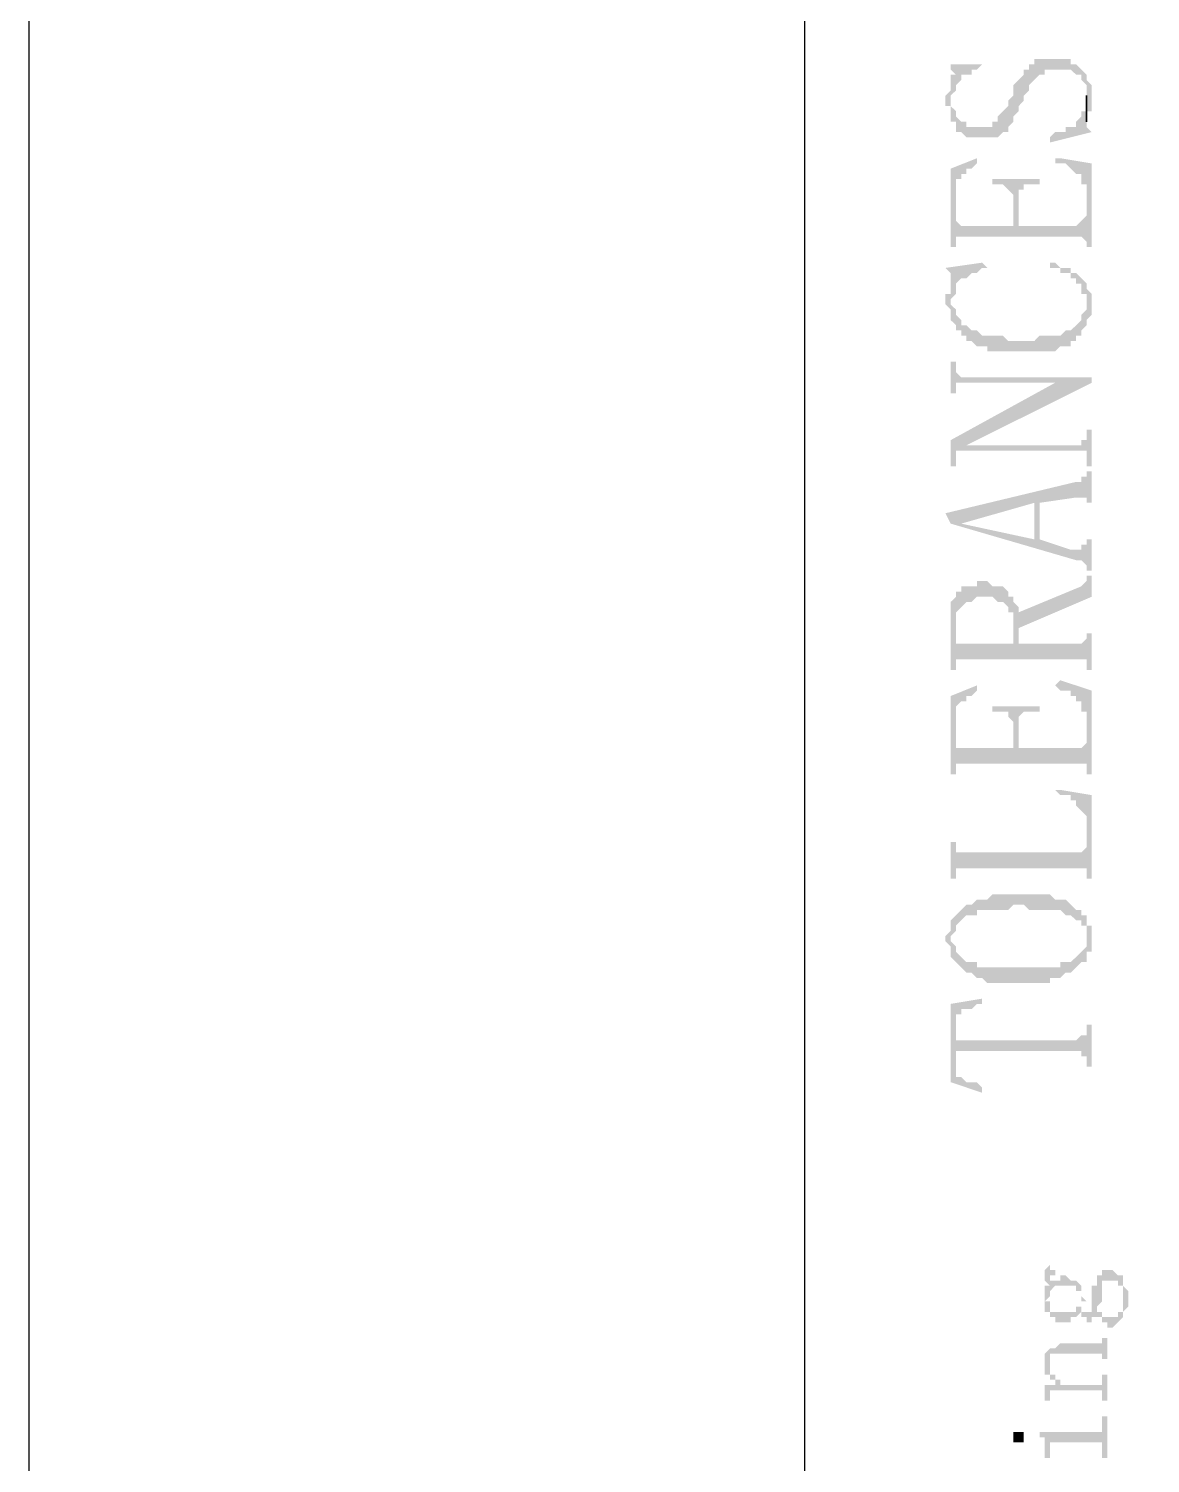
# Model space of a CAD drawing. Header units: inches. Extents: x 3613 to 8393, y -2205 to -794.
# Drawn here: x 5755.97 to 5765.67, y -1851.83 to -1839.43 of the extents above; entities that cross this region are included whole.
import ezdxf

# ---------------------------------------------------------------- set-up
doc = ezdxf.new("R2010")
doc.units = ezdxf.units.IN
doc.header["$MEASUREMENT"] = 0

msp = doc.modelspace()

# ---------------------------------------------------------------- hatches: boundary and pattern name
at = {"transparency": 33554559}
for points in [[(5763.898, -1840.053), (5763.898, -1840.099), (5763.943, -1840.099), (5763.943, -1840.234), (5763.989, -1840.234), (5763.989, -1840.324), (5764.034, -1840.324), (5764.079, -1840.369), (5764.35, -1840.369), (5764.395, -1840.324), (5764.44, -1840.324), (5764.44, -1840.279), (5764.44, -1840.279), (5764.485, -1840.234), (5764.485, -1840.189), (5764.485, -1840.189), (5764.53, -1840.144), (5764.53, -1840.099), (5764.575, -1840.053), (5764.575, -1840.008), (5764.62, -1839.963), (5764.62, -1839.918), (5764.666, -1839.873), (5764.666, -1839.873), (5764.711, -1839.828), (5764.756, -1839.828), (5764.756, -1839.783), (5764.981, -1839.783), (5765.027, -1839.828), (5765.072, -1839.828), (5765.072, -1839.873), (5765.117, -1839.918), (5765.117, -1840.189), (5765.117, -1840.144), (5765.162, -1840.144), (5765.162, -1840.008), (5765.162, -1839.918), (5765.162, -1839.918), (5765.117, -1839.873), (5765.117, -1839.828), (5765.117, -1839.828), (5765.072, -1839.783), (5765.072, -1839.783), (5765.027, -1839.738), (5764.981, -1839.738), (5764.981, -1839.692), (5764.666, -1839.692), (5764.666, -1839.738), (5764.62, -1839.738), (5764.62, -1839.783), (5764.575, -1839.783), (5764.575, -1839.828), (5764.53, -1839.873), (5764.53, -1839.873), (5764.485, -1839.918), (5764.485, -1840.008), (5764.44, -1840.053), (5764.44, -1840.099), (5764.395, -1840.144), (5764.395, -1840.144), (5764.35, -1840.189), (5764.35, -1840.234), (5764.304, -1840.234), (5764.304, -1840.279), (5764.079, -1840.279), (5764.079, -1840.234), (5764.034, -1840.234), (5763.989, -1840.189), (5763.989, -1840.144), (5763.943, -1840.099), (5763.943, -1839.873), (5763.943, -1839.918), (5763.943, -1839.963), (5763.898, -1840.008)], [(5763.898, -1839.738), (5763.943, -1839.738), (5763.943, -1839.783), (5763.943, -1839.783), (5763.989, -1839.828), (5763.989, -1839.963), (5763.989, -1839.918), (5764.034, -1839.873), (5764.034, -1839.828), (5764.124, -1839.828), (5764.124, -1839.783), (5764.169, -1839.783), (5764.214, -1839.738), (5764.214, -1839.738)], [(5763.943, -1839.873), (5763.943, -1840.053), (5763.943, -1840.008), (5763.989, -1839.963), (5763.989, -1839.828), (5763.943, -1839.828)], [(5764.801, -1840.369), (5764.801, -1840.414), (5765.162, -1840.324), (5765.162, -1840.324), (5765.117, -1840.279), (5765.117, -1840.099), (5765.117, -1840.144), (5765.072, -1840.144), (5765.072, -1840.189), (5765.027, -1840.234), (5765.027, -1840.279), (5764.936, -1840.279), (5764.936, -1840.324), (5764.846, -1840.324)], [(5763.943, -1840.64), (5763.943, -1841.317), (5763.989, -1841.317), (5763.989, -1840.866), (5763.989, -1840.73), (5764.034, -1840.73), (5764.034, -1840.685), (5764.079, -1840.685), (5764.079, -1840.64), (5764.124, -1840.64), (5764.169, -1840.595), (5764.169, -1840.55)], [(5764.846, -1840.55), (5764.846, -1840.595), (5764.936, -1840.595), (5764.981, -1840.64), (5764.981, -1840.64), (5765.027, -1840.685), (5765.072, -1840.685), (5765.072, -1840.776), (5765.117, -1840.776), (5765.117, -1841.317), (5765.162, -1841.317), (5765.162, -1840.595), (5764.891, -1840.55)], [(5764.304, -1840.73), (5764.304, -1840.776), (5764.395, -1840.776), (5764.44, -1840.821), (5764.44, -1840.821), (5764.485, -1840.866), (5764.485, -1841.137), (5764.53, -1840.911), (5764.53, -1840.821), (5764.575, -1840.821), (5764.575, -1840.776), (5764.711, -1840.776), (5764.711, -1840.73)], [(5763.989, -1841.317), (5763.989, -1841.227), (5765.072, -1841.227), (5765.117, -1841.272), (5765.117, -1841.046), (5765.117, -1841.046), (5765.072, -1841.091), (5765.072, -1841.091), (5765.027, -1841.137), (5764.53, -1841.137), (5764.53, -1840.911), (5764.485, -1841.137), (5764.034, -1841.137), (5763.989, -1841.091), (5763.989, -1840.866)], [(5763.898, -1841.498), (5763.943, -1841.543), (5763.943, -1841.949), (5763.943, -1841.768), (5763.989, -1841.723), (5763.989, -1841.678), (5763.989, -1841.633), (5764.034, -1841.588), (5764.079, -1841.588), (5764.124, -1841.543), (5764.169, -1841.543), (5764.214, -1841.498), (5764.259, -1841.498), (5764.214, -1841.453)], [(5764.801, -1841.498), (5764.891, -1841.498), (5764.891, -1841.543), (5764.981, -1841.543), (5764.981, -1841.588), (5765.027, -1841.588), (5765.027, -1841.633), (5765.072, -1841.633), (5765.072, -1841.723), (5765.117, -1841.723), (5765.117, -1841.814), (5765.117, -1841.633), (5765.072, -1841.588), (5765.072, -1841.588), (5765.027, -1841.543), (5764.981, -1841.543), (5764.981, -1841.498), (5764.891, -1841.498), (5764.846, -1841.453), (5764.801, -1841.453)], [(5763.898, -1841.768), (5763.898, -1841.814), (5763.898, -1841.814), (5763.943, -1841.859), (5763.943, -1841.949), (5763.943, -1841.588), (5763.943, -1841.723), (5763.898, -1841.723)], [(5763.943, -1841.949), (5763.989, -1841.994), (5763.989, -1842.039), (5764.034, -1842.039), (5764.034, -1842.084), (5764.079, -1842.084), (5764.079, -1842.13), (5764.124, -1842.13), (5764.169, -1842.175), (5764.259, -1842.175), (5764.259, -1842.22), (5764.846, -1842.22), (5764.891, -1842.175), (5764.981, -1842.175), (5764.981, -1842.13), (5765.027, -1842.13), (5765.027, -1842.084), (5765.072, -1842.084), (5765.072, -1842.039), (5765.117, -1841.994), (5765.117, -1841.949), (5765.162, -1841.904), (5765.162, -1841.814), (5765.162, -1841.723), (5765.162, -1841.723), (5765.117, -1841.678), (5765.117, -1841.633), (5765.117, -1841.814), (5765.117, -1841.859), (5765.072, -1841.904), (5765.072, -1841.949), (5765.072, -1841.949), (5765.027, -1841.994), (5765.027, -1841.994), (5764.981, -1842.039), (5764.936, -1842.039), (5764.891, -1842.084), (5764.711, -1842.084), (5764.666, -1842.13), (5764.44, -1842.13), (5764.395, -1842.084), (5764.214, -1842.084), (5764.169, -1842.039), (5764.124, -1842.039), (5764.079, -1841.994), (5764.034, -1841.994), (5764.034, -1841.949), (5763.989, -1841.904), (5763.989, -1841.859), (5763.943, -1841.814), (5763.943, -1841.814)], [(5763.943, -1842.31), (5763.943, -1842.581), (5763.989, -1842.581), (5763.989, -1842.536), (5763.989, -1842.491), (5765.162, -1842.491), (5765.162, -1842.445), (5764.034, -1842.445), (5763.989, -1842.4), (5763.989, -1842.31)], [(5763.943, -1842.987), (5763.943, -1843.213), (5763.989, -1843.213), (5763.989, -1843.122), (5763.989, -1843.077), (5764.034, -1843.077), (5764.079, -1843.032), (5765.162, -1842.491), (5764.846, -1842.491)], [(5764.034, -1843.077), (5765.117, -1843.077), (5765.117, -1843.213), (5765.162, -1843.213), (5765.162, -1842.897), (5765.117, -1842.897), (5765.117, -1842.987), (5765.072, -1842.987), (5765.072, -1843.032), (5764.079, -1843.032)], [(5763.898, -1843.619), (5763.943, -1843.709), (5764.034, -1843.709), (5764.666, -1843.529), (5764.666, -1843.845), (5764.711, -1843.529), (5765.027, -1843.483), (5765.117, -1843.483), (5765.117, -1843.529), (5765.162, -1843.529), (5765.162, -1843.258), (5765.117, -1843.258), (5765.117, -1843.303), (5765.072, -1843.303), (5765.072, -1843.348), (5765.027, -1843.348)], [(5763.943, -1843.709), (5765.027, -1844.025), (5765.072, -1844.025), (5765.117, -1844.07), (5765.117, -1844.115), (5765.162, -1844.115), (5765.162, -1843.845), (5765.117, -1843.845), (5765.117, -1843.89), (5765.072, -1843.89), (5765.072, -1843.935), (5764.981, -1843.935), (5764.711, -1843.845), (5764.711, -1843.529), (5764.666, -1843.845), (5764.034, -1843.709), (5764.034, -1843.709)], [(5763.943, -1844.567), (5763.943, -1844.973), (5763.989, -1844.973), (5763.989, -1844.522), (5763.989, -1844.476), (5764.034, -1844.431), (5764.034, -1844.431), (5764.079, -1844.386), (5764.124, -1844.386), (5764.169, -1844.341), (5764.304, -1844.341), (5764.35, -1844.386), (5764.395, -1844.386), (5764.44, -1844.431), (5764.44, -1844.476), (5764.485, -1844.476), (5764.485, -1844.747), (5764.485, -1844.341), (5764.44, -1844.341), (5764.44, -1844.296), (5764.44, -1844.296), (5764.395, -1844.251), (5764.304, -1844.251), (5764.259, -1844.206), (5764.169, -1844.206), (5764.169, -1844.251), (5764.034, -1844.251), (5764.034, -1844.296), (5763.989, -1844.296), (5763.989, -1844.341), (5763.989, -1844.341), (5763.943, -1844.386), (5763.943, -1844.431), (5763.943, -1844.522)], [(5764.53, -1844.476), (5764.53, -1844.612), (5765.162, -1844.341), (5765.162, -1844.16), (5765.117, -1844.16), (5765.117, -1844.206), (5765.117, -1844.206), (5765.072, -1844.251), (5765.072, -1844.251)], [(5763.989, -1844.928), (5763.989, -1844.883), (5765.117, -1844.883), (5765.117, -1844.973), (5765.162, -1844.973), (5765.162, -1844.657), (5765.117, -1844.657), (5765.117, -1844.702), (5765.117, -1844.702), (5765.072, -1844.747), (5764.53, -1844.747), (5764.53, -1844.476), (5764.53, -1844.431), (5764.485, -1844.386), (5764.485, -1844.747), (5763.989, -1844.747), (5763.989, -1844.702), (5763.989, -1844.612)], [(5764.846, -1845.108), (5764.846, -1845.108), (5764.891, -1845.153), (5764.981, -1845.153), (5764.981, -1845.199), (5765.027, -1845.199), (5765.027, -1845.244), (5765.072, -1845.244), (5765.072, -1845.334), (5765.117, -1845.334), (5765.117, -1845.875), (5765.162, -1845.875), (5765.162, -1845.153), (5764.891, -1845.063)], [(5763.943, -1845.199), (5763.943, -1845.875), (5763.989, -1845.875), (5763.989, -1845.379), (5763.989, -1845.289), (5764.034, -1845.244), (5764.079, -1845.244), (5764.079, -1845.199), (5764.124, -1845.199), (5764.169, -1845.153), (5764.169, -1845.108)], [(5764.304, -1845.289), (5764.304, -1845.334), (5764.44, -1845.334), (5764.44, -1845.379), (5764.44, -1845.379), (5764.485, -1845.424), (5764.485, -1845.65), (5764.53, -1845.469), (5764.53, -1845.379), (5764.575, -1845.334), (5764.711, -1845.334), (5764.711, -1845.289)], [(5763.989, -1845.83), (5763.989, -1845.785), (5765.117, -1845.785), (5765.117, -1845.83), (5765.117, -1845.605), (5765.117, -1845.605), (5765.072, -1845.65), (5764.53, -1845.65), (5764.53, -1845.469), (5764.485, -1845.65), (5763.989, -1845.65), (5763.989, -1845.424)], [(5764.846, -1846.011), (5764.846, -1846.011), (5764.891, -1846.056), (5764.981, -1846.056), (5764.981, -1846.101), (5765.027, -1846.101), (5765.027, -1846.146), (5765.027, -1846.146), (5765.072, -1846.191), (5765.072, -1846.191), (5765.117, -1846.237), (5765.117, -1846.778), (5765.162, -1846.778), (5765.162, -1846.056), (5764.891, -1846.011)], [(5763.943, -1846.462), (5763.943, -1846.778), (5763.989, -1846.778), (5763.989, -1846.733), (5763.989, -1846.688), (5765.117, -1846.688), (5765.117, -1846.733), (5765.117, -1846.507), (5765.117, -1846.507), (5765.072, -1846.552), (5763.989, -1846.552), (5763.989, -1846.462)], [(5763.943, -1847.139), (5763.943, -1847.275), (5763.943, -1847.275), (5763.989, -1847.229), (5763.989, -1847.184), (5763.989, -1847.184), (5764.034, -1847.139), (5764.034, -1847.139), (5764.079, -1847.094), (5764.169, -1847.094), (5764.169, -1847.049), (5764.44, -1847.049), (5764.485, -1847.004), (5764.575, -1847.004), (5764.62, -1847.049), (5764.891, -1847.049), (5764.936, -1847.094), (5764.981, -1847.094), (5765.027, -1847.139), (5765.072, -1847.139), (5765.072, -1847.184), (5765.117, -1847.184), (5765.117, -1847.275), (5765.117, -1847.094), (5765.072, -1847.094), (5765.072, -1847.049), (5765.027, -1847.049), (5764.981, -1847.004), (5764.981, -1847.004), (5764.936, -1846.959), (5764.846, -1846.959), (5764.801, -1846.914), (5764.304, -1846.914), (5764.259, -1846.959), (5764.169, -1846.959), (5764.124, -1847.004), (5764.079, -1847.004), (5764.034, -1847.049), (5764.034, -1847.049), (5763.989, -1847.094), (5763.989, -1847.094)], [(5763.898, -1847.275), (5763.898, -1847.32), (5763.943, -1847.365), (5763.943, -1847.41), (5763.943, -1847.455), (5763.989, -1847.5), (5763.989, -1847.5), (5764.034, -1847.545), (5764.034, -1847.545), (5764.079, -1847.591), (5764.124, -1847.591), (5764.169, -1847.636), (5764.214, -1847.636), (5764.259, -1847.681), (5764.801, -1847.681), (5764.801, -1847.636), (5764.891, -1847.636), (5764.936, -1847.591), (5764.981, -1847.591), (5765.027, -1847.545), (5765.027, -1847.545), (5765.072, -1847.5), (5765.117, -1847.5), (5765.117, -1847.41), (5765.162, -1847.41), (5765.162, -1847.275), (5765.162, -1847.184), (5765.117, -1847.184), (5765.117, -1847.139), (5765.117, -1847.32), (5765.117, -1847.365), (5765.072, -1847.41), (5765.072, -1847.41), (5765.027, -1847.455), (5765.027, -1847.455), (5764.981, -1847.5), (5764.891, -1847.5), (5764.891, -1847.545), (5764.169, -1847.545), (5764.169, -1847.5), (5764.079, -1847.5), (5764.034, -1847.455), (5764.034, -1847.455), (5763.989, -1847.41), (5763.989, -1847.365), (5763.989, -1847.365), (5763.943, -1847.32), (5763.943, -1847.139), (5763.943, -1847.184), (5763.943, -1847.229)], [(5763.943, -1847.861), (5763.989, -1848.087), (5763.989, -1847.952), (5764.034, -1847.952), (5764.034, -1847.906), (5764.124, -1847.906), (5764.169, -1847.861), (5764.214, -1847.861), (5764.214, -1847.816)], [(5763.943, -1847.861), (5763.943, -1848.538), (5764.214, -1848.629), (5764.214, -1848.583), (5764.214, -1848.583), (5764.169, -1848.538), (5764.079, -1848.538), (5764.034, -1848.493), (5763.989, -1848.493), (5763.989, -1848.403), (5763.989, -1848.087)], [(5763.989, -1848.087), (5763.989, -1848.358), (5763.989, -1848.267), (5765.072, -1848.267), (5765.072, -1848.313), (5765.117, -1848.313), (5765.117, -1848.403), (5765.162, -1848.403), (5765.162, -1848.042), (5765.117, -1848.042), (5765.117, -1848.132), (5765.072, -1848.132), (5765.027, -1848.177), (5763.989, -1848.177), (5763.989, -1848.132), (5763.989, -1848.132)], [(5764.756, -1850.163), (5764.756, -1850.208), (5764.756, -1850.253), (5764.756, -1850.253), (5764.801, -1850.298), (5764.801, -1850.208), (5764.846, -1850.208), (5764.846, -1850.163), (5764.801, -1850.163), (5764.801, -1850.118), (5764.801, -1850.118), (5764.756, -1850.163)], [(5764.756, -1850.524), (5764.801, -1850.524), (5764.801, -1850.569), (5764.846, -1850.569), (5764.846, -1850.614), (5764.981, -1850.614), (5764.981, -1850.569), (5765.027, -1850.569), (5765.072, -1850.524), (5765.072, -1850.569), (5765.117, -1850.569), (5765.117, -1850.614), (5765.162, -1850.614), (5765.162, -1850.569), (5765.207, -1850.569), (5765.207, -1850.524), (5765.207, -1850.569), (5765.252, -1850.569), (5765.252, -1850.614), (5765.297, -1850.614), (5765.297, -1850.659), (5765.343, -1850.659), (5765.388, -1850.614), (5765.388, -1850.614), (5765.433, -1850.569), (5765.433, -1850.524), (5765.433, -1850.524), (5765.478, -1850.479), (5765.478, -1850.434), (5765.478, -1850.344), (5765.478, -1850.344), (5765.433, -1850.298), (5765.433, -1850.253), (5765.433, -1850.434), (5765.433, -1850.479), (5765.433, -1850.524), (5765.388, -1850.524), (5765.388, -1850.569), (5765.252, -1850.569), (5765.252, -1850.524), (5765.207, -1850.524), (5765.207, -1850.208), (5765.207, -1850.253), (5765.207, -1850.298), (5765.162, -1850.298), (5765.162, -1850.389), (5765.162, -1850.479), (5765.162, -1850.524), (5765.072, -1850.524), (5765.072, -1850.434), (5765.072, -1850.479), (5765.027, -1850.479), (5765.027, -1850.524), (5764.801, -1850.524), (5764.801, -1850.479), (5764.801, -1850.434), (5764.756, -1850.434)], [(5764.756, -1850.434), (5764.756, -1850.479), (5764.756, -1850.524), (5764.756, -1850.434), (5764.756, -1850.434), (5764.801, -1850.389), (5764.801, -1850.344), (5764.801, -1850.344), (5764.846, -1850.298), (5765.027, -1850.298), (5765.027, -1850.344), (5765.072, -1850.344), (5765.072, -1850.389), (5765.072, -1850.524), (5765.072, -1850.479), (5765.072, -1850.434), (5765.117, -1850.434), (5765.072, -1850.389), (5765.072, -1850.344), (5765.072, -1850.298), (5765.072, -1850.298), (5765.027, -1850.253), (5764.981, -1850.253), (5764.936, -1850.208), (5764.891, -1850.208), (5764.891, -1850.253), (5764.801, -1850.253), (5764.801, -1850.208), (5764.801, -1850.298), (5764.756, -1850.298), (5764.756, -1850.344), (5764.756, -1850.389), (5764.756, -1850.389)], [(5765.207, -1850.208), (5765.207, -1850.524), (5765.207, -1850.479), (5765.207, -1850.479), (5765.252, -1850.434), (5765.252, -1850.389), (5765.252, -1850.344), (5765.252, -1850.298), (5765.252, -1850.253), (5765.388, -1850.253), (5765.388, -1850.298), (5765.433, -1850.298), (5765.433, -1850.344), (5765.433, -1850.389), (5765.433, -1850.253), (5765.433, -1850.208), (5765.388, -1850.208), (5765.343, -1850.163), (5765.252, -1850.163), (5765.252, -1850.208)], [(5764.801, -1850.84), (5764.801, -1850.975), (5764.801, -1850.93), (5764.801, -1850.885), (5765.252, -1850.885), (5765.252, -1850.93), (5765.297, -1850.93), (5765.297, -1850.75), (5765.252, -1850.75), (5765.252, -1850.795), (5764.891, -1850.795), (5764.846, -1850.84)], [(5764.756, -1850.975), (5764.756, -1851.021), (5764.756, -1851.066), (5764.801, -1851.066), (5764.801, -1851.111), (5764.846, -1851.111), (5764.846, -1851.156), (5764.846, -1851.111), (5764.846, -1851.066), (5764.801, -1851.066), (5764.801, -1851.021), (5764.801, -1850.975), (5764.801, -1850.84), (5764.756, -1850.885), (5764.756, -1850.93), (5764.756, -1850.93)], [(5764.756, -1851.156), (5764.756, -1851.201), (5764.756, -1851.291), (5764.801, -1851.291), (5764.801, -1851.201), (5765.252, -1851.201), (5765.252, -1851.246), (5765.252, -1851.291), (5765.297, -1851.291), (5765.297, -1851.066), (5765.252, -1851.066), (5765.252, -1851.111), (5765.252, -1851.156), (5764.891, -1851.156), (5764.891, -1851.111), (5764.846, -1851.111), (5764.846, -1851.156)], [(5764.711, -1851.562), (5764.711, -1851.607), (5764.756, -1851.607), (5764.756, -1851.652), (5764.756, -1851.698), (5764.756, -1851.788), (5764.801, -1851.788), (5764.801, -1851.698), (5764.801, -1851.652), (5765.252, -1851.652), (5765.252, -1851.788), (5765.297, -1851.788), (5765.297, -1851.427), (5765.252, -1851.427), (5765.252, -1851.562), (5765.207, -1851.562)], [(5764.485, -1851.607), (5764.485, -1851.652), (5764.575, -1851.652), (5764.575, -1851.607), (5764.575, -1851.562), (5764.485, -1851.562)]]:
    msp.add_hatch(color=256, dxfattribs=at).paths.add_polyline_path(points)

# ---------------------------------------------------------------- linework, layer by layer
msp.add_line((5762.68, -1573.983), (5762.68, -1860.724))
for points in [[(6175.973, -1864.983), (6175.973, -1567.983), (5755.973, -1567.983), (5755.973, -1864.983)], [(5765.117, -1840.099), (5765.117, -1840.234), (5765.117, -1840.008), (5765.117, -1840.053)]]:
    msp.add_lwpolyline(points, close=True)

doc.saveas('drawing.dxf')
